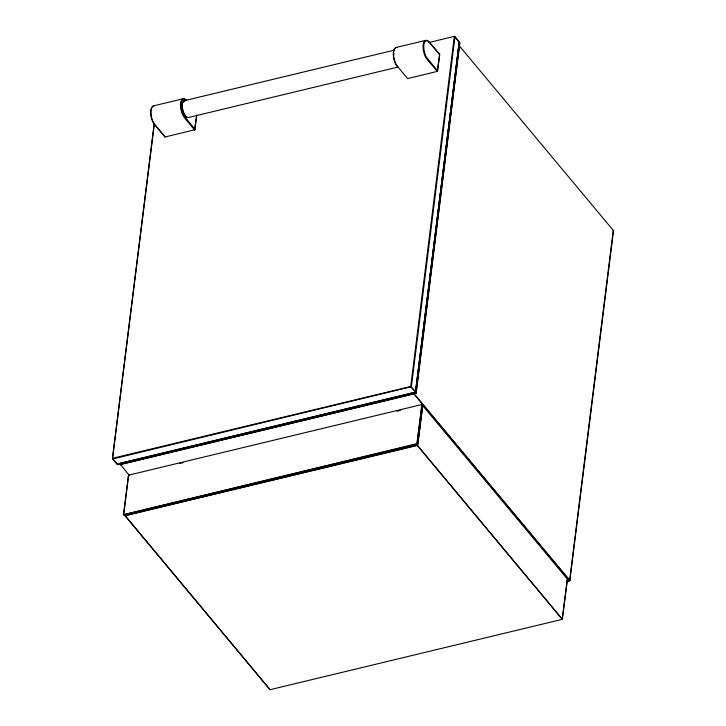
<?xml version="1.0" encoding="UTF-8"?>
<svg xmlns="http://www.w3.org/2000/svg" width="726" height="726" viewBox="0 0 726 726"><rect width="100%" height="100%" fill="white"/><g stroke="black" fill="none" stroke-linecap="round" stroke-linejoin="round"><path stroke-width="1.09" d="M154.257 123.193L112.476 458.641L117.149 464.068L415.472 392.149L416.152 392.957L415.472 392.149L459.277 41.727L454.603 36.3L429.021 42.507M154.32 123.928L112.476 458.641L117.149 464.068L415.671 392.194L459.268 42.172L415.608 391.078M196.601 115.443L194.532 129.881L184.576 117.948A10.845 4.683 76.5 0 1 180.565 103.165A10.845 4.683 76.5 0 1 186.736 100.615M196.81 115.053L194.822 129.763L164.974 136.996L153.404 122.966A10.336 4.456 76.5 0 1 151.961 107.33M437.125 71.475L437.624 70.966L426.443 57.236A10.336 4.456 76.5 0 1 423.839 44.948A10.336 4.456 76.5 0 1 428.431 41.291L439.675 54.45L437.415 71.357L427.169 59.541A10.845 4.683 76.5 0 1 423.158 44.767A10.845 4.683 76.5 0 1 429.329 42.217L439.675 54.45L437.415 71.357L407.567 78.599L395.997 64.569A10.336 4.456 76.5 0 1 393.292 54.613A10.336 4.456 76.5 0 1 395.543 48.143M459.268 42.172L454.322 36.418L410.716 386.495L415.472 392.203M459.159 42.09L459.812 42.825L416.152 392.957L118.039 464.74L116.759 463.778M128.929 476.111L128.629 475.122L123.701 514.689L417.042 444.067L421.969 404.509L416.933 443.677L417.613 444.766L422.768 405.371L421.969 404.509L128.466 475.194L123.474 514.516L124.282 515.387L417.786 444.693L422.65 405.589M418.33 438.577L417.223 445.528L124.926 515.678L417.114 445.138L562.341 619.314L417.114 445.138M418.612 436.353L419.02 433.023M419.301 430.808L419.719 427.478M419.991 425.255L420.408 421.924M420.681 419.701L421.234 415.263M421.516 413.04L421.924 409.709M422.205 407.486L422.478 405.271M422.251 405.099L567.442 579.121L562.341 619.314L270.108 689.7L124.926 515.678M459.095 45.593L613.524 230.677L569.819 580.691L566.316 581.571M129.174 475.249L120.353 464.341L413.884 393.673L569.964 580.41L566.516 581.481M194.532 129.881L195.031 129.373L183.85 115.643A10.336 4.456 76.5 0 1 181.246 103.346A10.336 4.456 76.5 0 1 185.838 99.689M415.181 392.321L415.671 391.813L410.716 386.495L112.684 458.251L112.866 458.941L411.397 386.677L455.002 36.599L454.322 36.418M414.365 393.801L120.207 464.622M416.071 392.993L459.749 42.934M417.613 444.766L416.933 443.677L123.701 514.689M562.178 619.387L567.324 579.348M153.259 105.951L182.816 98.836M395.851 47.544L425.409 40.429M184.15 100.742L394.554 50.085M398.002 67.064L188.687 117.458A8.676 3.739 76.5 0 1 182.662 109.435A8.676 3.739 76.5 0 1 185.13 100.651M179.785 463.469L183.088 462.68M396.904 411.206L400.217 410.408M164.584 136.697L165.265 136.878L155.019 125.063A10.845 4.683 76.5 0 1 150.899 112.739A10.845 4.683 76.5 0 1 154.484 105.842M269.89 689.528L125.044 515.451M613.379 230.959L613.243 230.469L569.611 580.773L413.884 393.673M458.886 41.436L459.077 42.126M439.284 54.151L439.475 54.84M120.353 464.341L120.489 464.831M397.612 66.656A10.845 4.683 76.5 0 1 393.492 54.332A10.845 4.683 76.5 0 1 397.077 47.435M187.335 117.267A8.313 3.585 76.5 0 1 182.308 108.437A8.313 3.585 76.5 0 1 184.867 101.077M393.773 55.249A8.676 3.739 76.5 0 1 393.855 53.288"/></g></svg>
